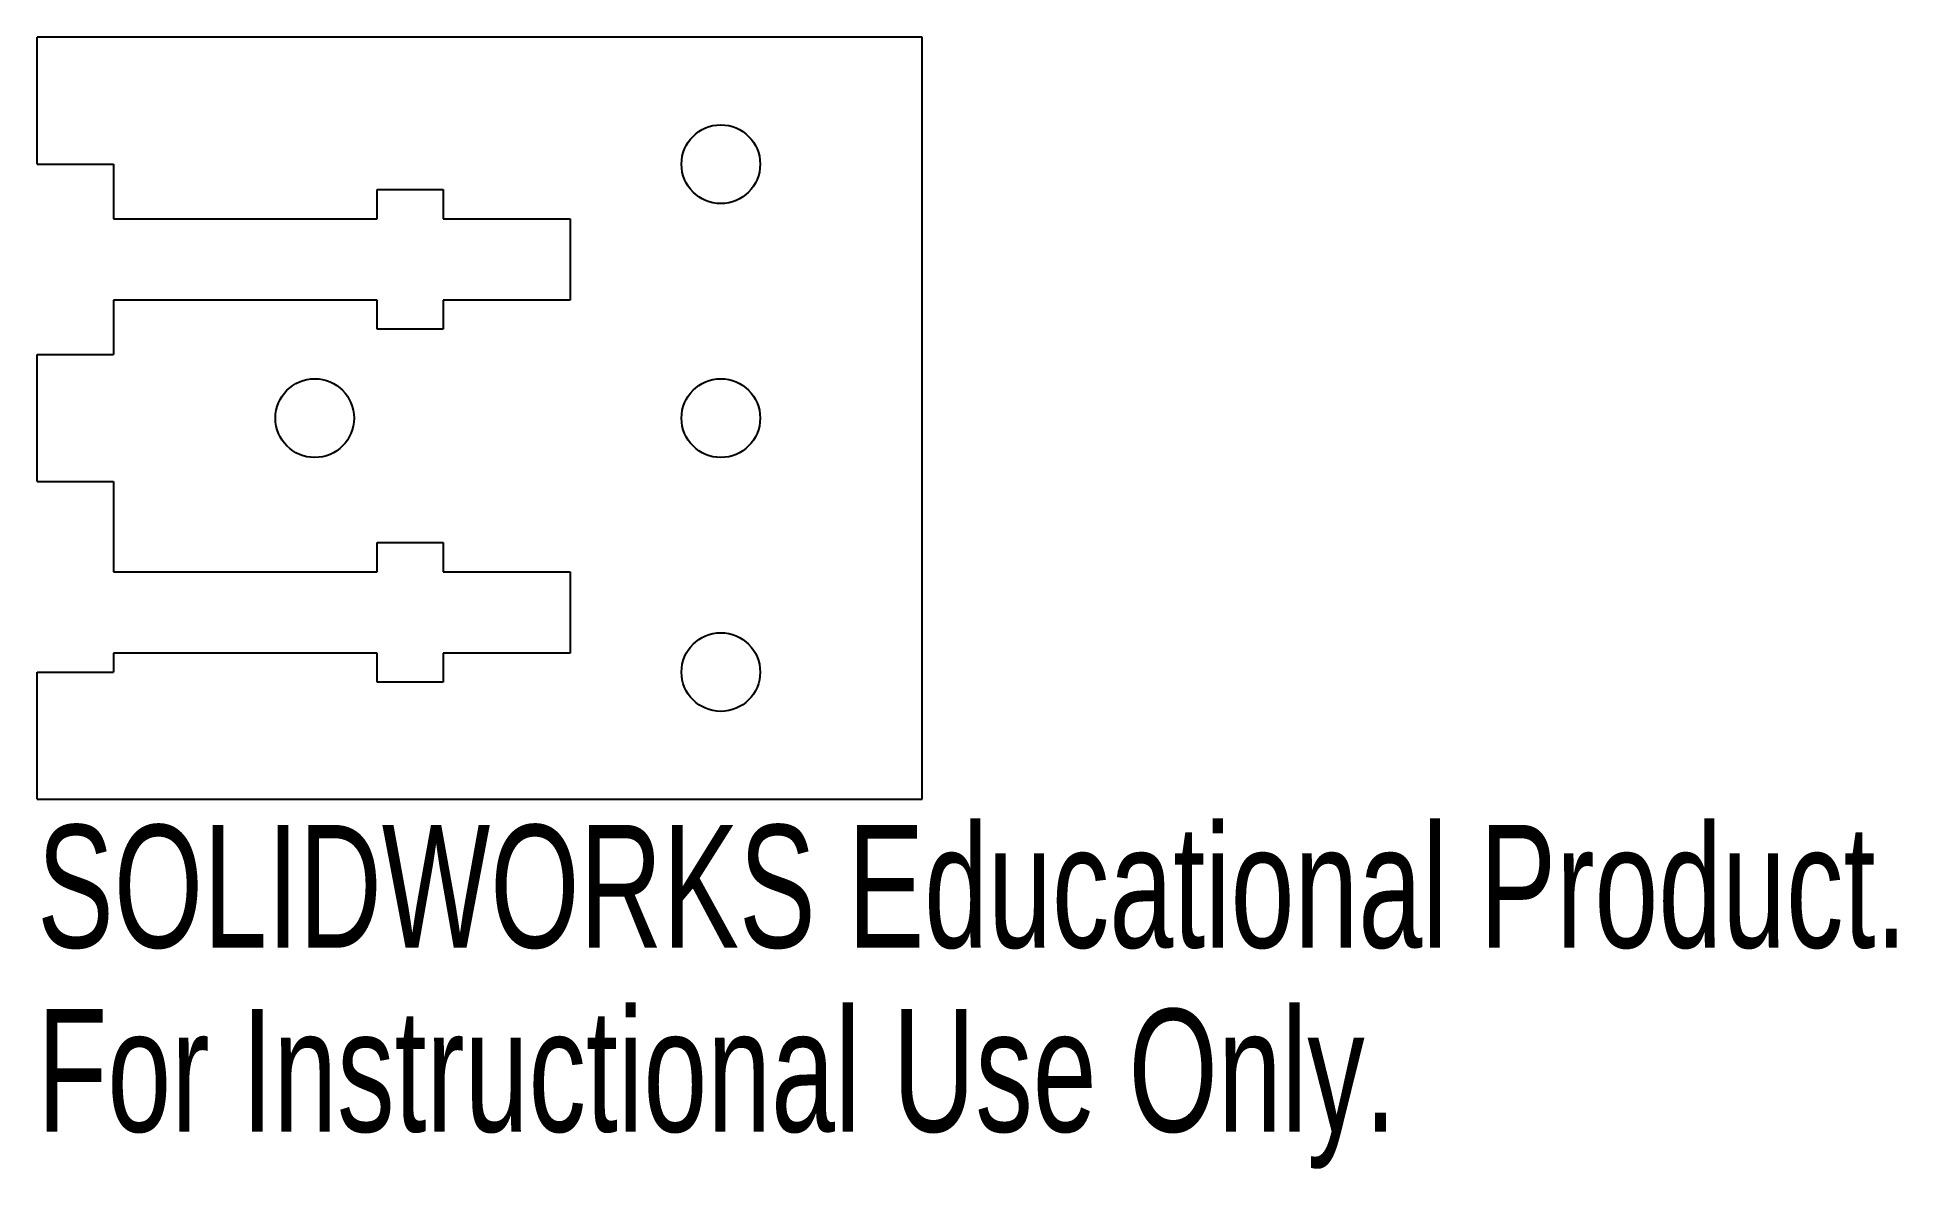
# Model space of a CAD drawing. Header units: millimetres. Extents: x 0 to 73.3, y 7.1 to 51.7.
import ezdxf

# ---------------------------------------------------------------- set-up
doc = ezdxf.new("R2010")
doc.units = ezdxf.units.MM
doc.styles.add('SLDTEXTSTYLE0', font='TXT', dxfattribs={"width": 0.7})

msp = doc.modelspace()

# ---------------------------------------------------------------- linework, layer by layer
at = {"color": 7, "linetype": 'Continuous', "lineweight": 25}
for p, q in [((0, 46.7), (0, 51.7)), ((34.87, 51.7), (0, 51.7)), ((34.87, 21.7), (34.87, 51.7)), ((0, 46.7), (3, 46.7)), ((3, 46.7), (3, 44.55)), ((13.4, 45.7), (16, 45.7)), ((13.4, 44.55), (13.4, 45.7)), ((16, 45.7), (16, 44.55)), ((3, 44.55), (13.4, 44.55)), ((16, 44.55), (21, 44.55)), ((21, 44.55), (21, 41.35)), ((3, 41.35), (3, 39.2)), ((13.4, 41.35), (3, 41.35)), ((13.4, 40.2), (13.4, 41.35)), ((16, 41.35), (16, 40.2)), ((21, 41.35), (16, 41.35)), ((16, 40.2), (13.4, 40.2)), ((0, 34.2), (0, 39.2)), ((0, 39.2), (3, 39.2)), ((0, 34.2), (3, 34.2)), ((3, 34.2), (3, 30.65)), ((13.4, 31.8), (16, 31.8)), ((13.4, 30.65), (13.4, 31.8)), ((16, 31.8), (16, 30.65)), ((3, 30.65), (13.4, 30.65)), ((16, 30.65), (21, 30.65)), ((21, 30.65), (21, 27.45)), ((3, 27.45), (3, 26.7)), ((13.4, 27.45), (3, 27.45)), ((13.4, 26.3), (13.4, 27.45)), ((16, 27.45), (16, 26.3)), ((21, 27.45), (16, 27.45)), ((0, 21.7), (0, 26.7)), ((0, 26.7), (3, 26.7)), ((16, 26.3), (13.4, 26.3)), ((0, 21.7), (34.87, 21.7))]:
    msp.add_line(p, q, dxfattribs=at)
for centre in [(26.935, 46.7), (10.935, 36.7), (26.935, 36.7), (26.935, 26.7)]:
    msp.add_circle(centre, 1.55, dxfattribs=at)

# ---------------------------------------------------------------- texts
at = {"color": 7, "linetype": 'Continuous', "char_height": 4.83362, "attachment_point": 1, "style": 'SLDTEXTSTYLE0'}
for s, insert in [('SOLIDWORKS Educational Product.', (0, 20.68)), ('For Instructional Use Only.', (0, 13.43))]:
    msp.add_mtext(s, dxfattribs=dict(at, insert=insert))

doc.saveas('drawing.dxf')
